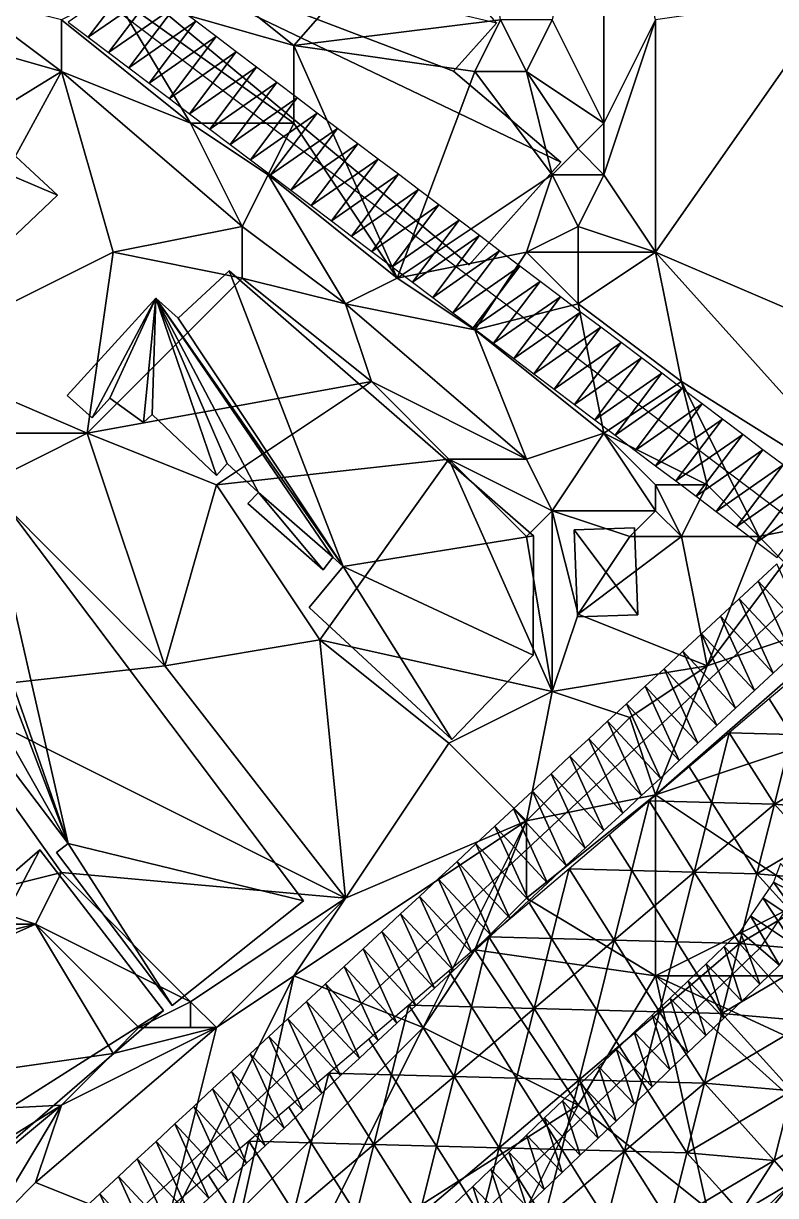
# Model space of a CAD drawing. Header units: metres. Extents: x -1103 to 901, y -902 to 905.
# Drawn here: x -690.9 to -632.7, y 111 to 201.7 of the extents above; entities that cross this region are included whole.
import ezdxf

# ---------------------------------------------------------------- set-up
doc = ezdxf.new("R2010")
doc.units = ezdxf.units.M
for name, color, linetype in [('OSM_BUILDING_FOOTPRINTS', 7, 'CONTINUOUS'), ('OSM_BUILDING_ROOFS', 1, 'CONTINUOUS'), ('OSM_BUILDING_WALLS', 8, 'CONTINUOUS'), ('OSM_PARKING', 8, 'CONTINUOUS'), ('OSM_ROAD_AXES', 2, 'CONTINUOUS'), ('OSM_ROAD_SURFACE', 9, 'CONTINUOUS'), ('OSM_TERRAIN', 3, 'CONTINUOUS')]:
    doc.layers.add(name, color=color, linetype=linetype)

msp = doc.modelspace()

# ---------------------------------------------------------------- linework, layer by layer
at = {"layer": 'OSM_BUILDING_FOOTPRINTS'}
for points in [[(-656.438, 183.033, 13.744), (-688.804, 209.895, 13.744), (-686.118, 213.091, 13.744), (-656.737, 218.555, 13.744), (-654.56, 208.248, 13.744), (-655.422, 202.995, 13.744), (-654.305, 201.745, 13.744), (-657.643, 198.029, 13.744), (-649.331, 190.963, 13.744), (-656.438, 183.033, 13.744)], [(-719.6, 185.023, 15.095), (-712.857, 198.869, 15.095), (-702.643, 201.678, 15.095), (-688.318, 188.408, 15.095), (-696.796, 180.368, 15.095), (-702.931, 186.074, 15.095), (-704.953, 182.402, 15.095), (-706.191, 182.944, 15.095), (-707.971, 179.273, 15.095), (-719.6, 185.023, 15.095)], [(-687.555, 172.903, 15.373), (-680.69, 180.456, 15.373), (-678.955, 178.897, 15.373), (-675.009, 182.558, 15.373), (-651.453, 162.066, 15.373), (-651.486, 152.831, 15.373), (-657.764, 146.295, 15.373), (-668.829, 156.503, 15.373), (-666.177, 159.677, 15.373), (-666.983, 160.395, 15.373), (-667.735, 159.433, 15.373), (-673.56, 164.565, 15.373), (-672.754, 165.405, 15.373), (-675.174, 167.661, 15.373), (-676.003, 166.732, 15.373), (-680.967, 171.454, 15.373), (-681.652, 170.824, 15.373), (-684.25, 172.704, 15.373), (-685.631, 171.178, 15.373), (-687.555, 172.903, 15.373)], [(-703.35, 159.201, 16.368), (-700.576, 161.28, 16.368), (-702.588, 163.934, 16.368), (-698.476, 166.997, 16.368), (-696.674, 164.62, 16.368), (-693.988, 166.632, 16.368), (-669.271, 133.799, 16.368), (-679.43, 125.703, 16.368), (-688.394, 137.547, 16.368), (-687.477, 138.244, 16.368), (-703.35, 159.201, 16.368)], [(-643.373, 155.95, 14.712), (-643.627, 162.685, 14.712), (-648.303, 162.508, 14.712), (-648.048, 155.773, 14.712), (-643.373, 155.95, 14.712)], [(-735.096, 124.608, 14.263), (-715.475, 104.226, 14.263), (-712.789, 106.88, 14.263), (-710.479, 105.421, 14.263), (-704.19, 110.054, 14.263), (-701.349, 106.969, 14.263), (-680.093, 125.327, 14.263), (-689.665, 137.746, 14.263), (-714.901, 115.938, 14.263), (-729.116, 131.332, 14.263), (-727.712, 132.614, 14.263), (-731.017, 136.198, 14.263), (-735.085, 132.493, 14.263), (-731.139, 128.213, 14.263), (-735.096, 124.608, 14.263)]]:
    msp.add_polyline3d(points, close=True, dxfattribs=at)
at = {"layer": 'OSM_BUILDING_ROOFS'}
for points in [[(-688.804, 209.895, 54.144), (-656.438, 183.033, 54.144), (-649.331, 190.963, 54.144)], [(-688.804, 209.895, 54.144), (-649.331, 190.963, 54.144), (-657.643, 198.029, 54.144)], [(-688.804, 209.895, 54.144), (-657.643, 198.029, 54.144), (-654.305, 201.745, 54.144)], [(-712.857, 198.869, 55.495), (-688.318, 188.408, 55.495), (-702.643, 201.678, 55.495)], [(-712.857, 198.869, 55.495), (-696.796, 180.368, 55.495), (-688.318, 188.408, 55.495)], [(-666.177, 159.677, 39.773), (-675.009, 182.558, 39.773), (-678.955, 178.897, 39.773)], [(-666.177, 159.677, 39.773), (-651.453, 162.066, 39.773), (-675.009, 182.558, 39.773)], [(-680.69, 180.456, 39.773), (-687.555, 172.903, 39.773), (-685.631, 171.178, 39.773)], [(-680.69, 180.456, 39.773), (-685.631, 171.178, 39.773), (-684.25, 172.704, 39.773)], [(-680.69, 180.456, 39.773), (-684.25, 172.704, 39.773), (-681.652, 170.824, 39.773)], [(-680.69, 180.456, 39.773), (-681.652, 170.824, 39.773), (-680.967, 171.454, 39.773)], [(-680.69, 180.456, 39.773), (-680.967, 171.454, 39.773), (-676.003, 166.732, 39.773)], [(-680.69, 180.456, 39.773), (-676.003, 166.732, 39.773), (-675.174, 167.661, 39.773)], [(-680.69, 180.456, 39.773), (-675.174, 167.661, 39.773), (-672.754, 165.405, 39.773)], [(-666.177, 159.677, 39.773), (-678.955, 178.897, 39.773), (-680.69, 180.456, 39.773)], [(-680.69, 180.456, 39.773), (-672.754, 165.405, 39.773), (-666.983, 160.395, 39.773)], [(-680.69, 180.456, 39.773), (-666.983, 160.395, 39.773), (-666.177, 159.677, 39.773)], [(-698.476, 166.997, 31.168), (-700.576, 161.28, 31.168), (-687.477, 138.244, 31.168)], [(-687.477, 138.244, 31.168), (-696.674, 164.62, 31.168), (-698.476, 166.997, 31.168)], [(-687.477, 138.244, 31.168), (-693.988, 166.632, 31.168), (-696.674, 164.62, 31.168)], [(-687.477, 138.244, 31.168), (-669.271, 133.799, 31.168), (-693.988, 166.632, 31.168)], [(-672.754, 165.405, 39.773), (-673.56, 164.565, 39.773), (-667.735, 159.433, 39.773)], [(-672.754, 165.405, 39.773), (-667.735, 159.433, 39.773), (-666.983, 160.395, 39.773)], [(-648.303, 162.508, 24.712), (-643.373, 155.95, 24.712), (-643.627, 162.685, 24.712)], [(-648.303, 162.508, 24.712), (-648.048, 155.773, 24.712), (-643.373, 155.95, 24.712)], [(-666.177, 159.677, 39.773), (-651.486, 152.831, 39.773), (-651.453, 162.066, 39.773)], [(-700.576, 161.28, 31.168), (-703.35, 159.201, 31.168), (-687.477, 138.244, 31.168)], [(-666.177, 159.677, 39.773), (-668.829, 156.503, 39.773), (-657.764, 146.295, 39.773)], [(-666.177, 159.677, 39.773), (-657.764, 146.295, 39.773), (-651.486, 152.831, 39.773)], [(-687.477, 138.244, 31.168), (-688.394, 137.547, 31.168), (-679.43, 125.703, 31.168)], [(-687.477, 138.244, 31.168), (-679.43, 125.703, 31.168), (-669.271, 133.799, 31.168)], [(-704.19, 110.054, 29.063), (-689.665, 137.746, 29.063), (-714.901, 115.938, 29.063)], [(-704.19, 110.054, 29.063), (-680.093, 125.327, 29.063), (-689.665, 137.746, 29.063)], [(-704.19, 110.054, 29.063), (-701.349, 106.969, 29.063), (-680.093, 125.327, 29.063)], [(-655.099, 48.49, 55.066), (-589.717, 111.184, 55.066), (-605.203, 113.882, 55.066)], [(-655.099, 48.49, 55.066), (-605.203, 113.882, 55.066), (-610.874, 108.375, 55.066)], [(-655.099, 48.49, 55.066), (-586.114, 106.993, 55.066), (-589.717, 111.184, 55.066)]]:
    msp.add_3dface(points, dxfattribs=at)
at = {"layer": 'OSM_BUILDING_WALLS'}
for points in [[(-688.804, 209.895, 13.744), (-656.438, 183.033, 13.744), (-656.438, 183.033, 54.144)], [(-688.804, 209.895, 13.744), (-656.438, 183.033, 54.144), (-688.804, 209.895, 54.144)], [(-688.318, 188.408, 15.095), (-702.643, 201.678, 15.095), (-702.643, 201.678, 55.495)], [(-688.318, 188.408, 15.095), (-702.643, 201.678, 55.495), (-688.318, 188.408, 55.495)], [(-657.643, 198.029, 13.744), (-654.305, 201.745, 13.744), (-654.305, 201.745, 54.144)], [(-657.643, 198.029, 13.744), (-654.305, 201.745, 54.144), (-657.643, 198.029, 54.144)], [(-649.331, 190.963, 13.744), (-657.643, 198.029, 13.744), (-657.643, 198.029, 54.144)], [(-649.331, 190.963, 13.744), (-657.643, 198.029, 54.144), (-649.331, 190.963, 54.144)], [(-656.438, 183.033, 13.744), (-649.331, 190.963, 13.744), (-649.331, 190.963, 54.144)], [(-656.438, 183.033, 13.744), (-649.331, 190.963, 54.144), (-656.438, 183.033, 54.144)], [(-696.796, 180.368, 15.095), (-688.318, 188.408, 15.095), (-688.318, 188.408, 55.495)], [(-696.796, 180.368, 15.095), (-688.318, 188.408, 55.495), (-696.796, 180.368, 55.495)], [(-675.009, 182.558, 15.373), (-678.955, 178.897, 15.373), (-678.955, 178.897, 39.773)], [(-675.009, 182.558, 15.373), (-678.955, 178.897, 39.773), (-675.009, 182.558, 39.773)], [(-651.453, 162.066, 15.373), (-675.009, 182.558, 15.373), (-675.009, 182.558, 39.773)], [(-651.453, 162.066, 15.373), (-675.009, 182.558, 39.773), (-651.453, 162.066, 39.773)], [(-680.69, 180.456, 15.373), (-687.555, 172.903, 15.373), (-687.555, 172.903, 39.773)], [(-680.69, 180.456, 15.373), (-687.555, 172.903, 39.773), (-680.69, 180.456, 39.773)], [(-678.955, 178.897, 15.373), (-680.69, 180.456, 15.373), (-680.69, 180.456, 39.773)], [(-678.955, 178.897, 15.373), (-680.69, 180.456, 39.773), (-678.955, 178.897, 39.773)], [(-687.555, 172.903, 15.373), (-685.631, 171.178, 15.373), (-685.631, 171.178, 39.773)], [(-687.555, 172.903, 15.373), (-685.631, 171.178, 39.773), (-687.555, 172.903, 39.773)], [(-685.631, 171.178, 15.373), (-684.25, 172.704, 15.373), (-684.25, 172.704, 39.773)], [(-685.631, 171.178, 15.373), (-684.25, 172.704, 39.773), (-685.631, 171.178, 39.773)], [(-684.25, 172.704, 15.373), (-681.652, 170.824, 15.373), (-681.652, 170.824, 39.773)], [(-684.25, 172.704, 15.373), (-681.652, 170.824, 39.773), (-684.25, 172.704, 39.773)], [(-681.652, 170.824, 15.373), (-680.967, 171.454, 15.373), (-680.967, 171.454, 39.773)], [(-681.652, 170.824, 15.373), (-680.967, 171.454, 39.773), (-681.652, 170.824, 39.773)], [(-680.967, 171.454, 15.373), (-676.003, 166.732, 15.373), (-676.003, 166.732, 39.773)], [(-680.967, 171.454, 15.373), (-676.003, 166.732, 39.773), (-680.967, 171.454, 39.773)], [(-676.003, 166.732, 15.373), (-675.174, 167.661, 15.373), (-675.174, 167.661, 39.773)], [(-676.003, 166.732, 15.373), (-675.174, 167.661, 39.773), (-676.003, 166.732, 39.773)], [(-675.174, 167.661, 15.373), (-672.754, 165.405, 15.373), (-672.754, 165.405, 39.773)], [(-675.174, 167.661, 15.373), (-672.754, 165.405, 39.773), (-675.174, 167.661, 39.773)], [(-669.271, 133.799, 16.368), (-693.988, 166.632, 16.368), (-693.988, 166.632, 31.168)], [(-669.271, 133.799, 16.368), (-693.988, 166.632, 31.168), (-669.271, 133.799, 31.168)], [(-672.754, 165.405, 15.373), (-673.56, 164.565, 15.373), (-673.56, 164.565, 39.773)], [(-672.754, 165.405, 15.373), (-673.56, 164.565, 39.773), (-672.754, 165.405, 39.773)], [(-673.56, 164.565, 15.373), (-667.735, 159.433, 15.373), (-667.735, 159.433, 39.773)], [(-673.56, 164.565, 15.373), (-667.735, 159.433, 39.773), (-673.56, 164.565, 39.773)], [(-643.627, 162.685, 14.712), (-648.303, 162.508, 14.712), (-648.303, 162.508, 24.712)], [(-643.627, 162.685, 14.712), (-648.303, 162.508, 24.712), (-643.627, 162.685, 24.712)], [(-648.303, 162.508, 14.712), (-648.048, 155.773, 14.712), (-648.048, 155.773, 24.712)], [(-648.303, 162.508, 14.712), (-648.048, 155.773, 24.712), (-648.303, 162.508, 24.712)], [(-643.373, 155.95, 14.712), (-643.627, 162.685, 14.712), (-643.627, 162.685, 24.712)], [(-643.373, 155.95, 14.712), (-643.627, 162.685, 24.712), (-643.373, 155.95, 24.712)], [(-651.486, 152.831, 15.373), (-651.453, 162.066, 15.373), (-651.453, 162.066, 39.773)], [(-651.486, 152.831, 15.373), (-651.453, 162.066, 39.773), (-651.486, 152.831, 39.773)], [(-666.177, 159.677, 15.373), (-668.829, 156.503, 15.373), (-668.829, 156.503, 39.773)], [(-666.177, 159.677, 15.373), (-668.829, 156.503, 39.773), (-666.177, 159.677, 39.773)], [(-667.735, 159.433, 15.373), (-666.983, 160.395, 15.373), (-666.983, 160.395, 39.773)], [(-667.735, 159.433, 15.373), (-666.983, 160.395, 39.773), (-667.735, 159.433, 39.773)], [(-666.983, 160.395, 15.373), (-666.177, 159.677, 15.373), (-666.177, 159.677, 39.773)], [(-666.983, 160.395, 15.373), (-666.177, 159.677, 39.773), (-666.983, 160.395, 39.773)], [(-703.35, 159.201, 16.368), (-687.477, 138.244, 16.368), (-687.477, 138.244, 31.168)], [(-703.35, 159.201, 16.368), (-687.477, 138.244, 31.168), (-703.35, 159.201, 31.168)], [(-668.829, 156.503, 15.373), (-657.764, 146.295, 15.373), (-657.764, 146.295, 39.773)], [(-668.829, 156.503, 15.373), (-657.764, 146.295, 39.773), (-668.829, 156.503, 39.773)], [(-648.048, 155.773, 14.712), (-643.373, 155.95, 14.712), (-643.373, 155.95, 24.712)], [(-648.048, 155.773, 14.712), (-643.373, 155.95, 24.712), (-648.048, 155.773, 24.712)], [(-657.764, 146.295, 15.373), (-651.486, 152.831, 15.373), (-651.486, 152.831, 39.773)], [(-657.764, 146.295, 15.373), (-651.486, 152.831, 39.773), (-657.764, 146.295, 39.773)], [(-687.477, 138.244, 16.368), (-688.394, 137.547, 16.368), (-688.394, 137.547, 31.168)], [(-687.477, 138.244, 16.368), (-688.394, 137.547, 31.168), (-687.477, 138.244, 31.168)], [(-689.665, 137.746, 14.263), (-714.901, 115.938, 14.263), (-714.901, 115.938, 29.063)], [(-689.665, 137.746, 14.263), (-714.901, 115.938, 29.063), (-689.665, 137.746, 29.063)], [(-680.093, 125.327, 14.263), (-689.665, 137.746, 14.263), (-689.665, 137.746, 29.063)], [(-680.093, 125.327, 14.263), (-689.665, 137.746, 29.063), (-680.093, 125.327, 29.063)], [(-688.394, 137.547, 16.368), (-679.43, 125.703, 16.368), (-679.43, 125.703, 31.168)], [(-688.394, 137.547, 16.368), (-679.43, 125.703, 31.168), (-688.394, 137.547, 31.168)], [(-679.43, 125.703, 16.368), (-669.271, 133.799, 16.368), (-669.271, 133.799, 31.168)], [(-679.43, 125.703, 16.368), (-669.271, 133.799, 31.168), (-679.43, 125.703, 31.168)], [(-701.349, 106.969, 14.263), (-680.093, 125.327, 14.263), (-680.093, 125.327, 29.063)], [(-701.349, 106.969, 14.263), (-680.093, 125.327, 29.063), (-701.349, 106.969, 29.063)]]:
    msp.add_3dface(points, dxfattribs=at)
at = {"layer": 'OSM_PARKING'}
for points in [[(-631.44, 146.683, 17.518), (-630.086, 152.08, 16.934), (-633.187, 149.446, 17.278)], [(-631.44, 146.683, 17.518), (-633.187, 149.446, 17.278), (-636.288, 146.812, 17.623)], [(-637.642, 141.415, 18.195), (-636.288, 146.812, 17.623), (-639.39, 144.177, 17.967)], [(-632.794, 141.286, 18.08), (-636.288, 146.812, 17.623), (-637.642, 141.415, 18.195)], [(-632.794, 141.286, 18.08), (-631.44, 146.683, 17.518), (-636.288, 146.812, 17.623)], [(-632.794, 141.286, 18.08), (-628.737, 143.688, 17.767), (-631.44, 146.683, 17.518)], [(-637.642, 141.415, 18.195), (-639.39, 144.177, 17.967), (-642.491, 141.543, 18.288)], [(-632.794, 141.286, 18.08), (-626.035, 140.692, 17.854), (-628.737, 143.688, 17.767)], [(-643.845, 136.146, 18.873), (-642.491, 141.543, 18.288), (-645.592, 138.909, 18.487)], [(-638.996, 136.018, 18.834), (-642.491, 141.543, 18.288), (-643.845, 136.146, 18.873)], [(-638.996, 136.018, 18.834), (-637.642, 141.415, 18.195), (-642.491, 141.543, 18.288)], [(-638.996, 136.018, 18.834), (-635.895, 138.652, 18.415), (-637.642, 141.415, 18.195)], [(-635.895, 138.652, 18.415), (-632.794, 141.286, 18.08), (-637.642, 141.415, 18.195)], [(-634.148, 135.889, 18.654), (-632.794, 141.286, 18.08), (-635.895, 138.652, 18.415)], [(-634.148, 135.889, 18.654), (-630.091, 138.291, 18.298), (-632.794, 141.286, 18.08)], [(-630.091, 138.291, 18.298), (-626.035, 140.692, 17.854), (-632.794, 141.286, 18.08)], [(-643.845, 136.146, 18.873), (-645.592, 138.909, 18.487), (-648.693, 136.275, 18.685)], [(-634.148, 135.889, 18.654), (-635.895, 138.652, 18.415), (-638.996, 136.018, 18.834)], [(-634.148, 135.889, 18.654), (-627.389, 135.295, 18.432), (-630.091, 138.291, 18.298)], [(-650.047, 130.878, 19.218), (-648.693, 136.275, 18.685), (-651.795, 133.641, 18.877)], [(-645.199, 130.75, 19.458), (-648.693, 136.275, 18.685), (-650.047, 130.878, 19.218)], [(-645.199, 130.75, 19.458), (-643.845, 136.146, 18.873), (-648.693, 136.275, 18.685)], [(-642.098, 133.384, 19.26), (-643.845, 136.146, 18.873), (-645.199, 130.75, 19.458)], [(-638.996, 136.018, 18.834), (-643.845, 136.146, 18.873), (-642.098, 133.384, 19.26)], [(-640.351, 130.621, 19.521), (-638.996, 136.018, 18.834), (-642.098, 133.384, 19.26)], [(-635.502, 130.493, 19.326), (-638.996, 136.018, 18.834), (-640.351, 130.621, 19.521)], [(-635.502, 130.493, 19.326), (-634.148, 135.889, 18.654), (-638.996, 136.018, 18.834)], [(-635.502, 130.493, 19.326), (-631.445, 132.894, 18.889), (-634.148, 135.889, 18.654)], [(-631.445, 132.894, 18.889), (-627.389, 135.295, 18.432), (-634.148, 135.889, 18.654)], [(-650.047, 130.878, 19.218), (-651.795, 133.641, 18.877), (-654.896, 131.007, 18.956)], [(-640.351, 130.621, 19.521), (-642.098, 133.384, 19.26), (-645.199, 130.75, 19.458)], [(-635.502, 130.493, 19.326), (-628.743, 129.898, 19.043), (-631.445, 132.894, 18.889)], [(-656.25, 125.61, 19.211), (-654.896, 131.007, 18.956), (-657.997, 128.372, 19.066)], [(-651.401, 125.481, 19.419), (-654.896, 131.007, 18.956), (-656.25, 125.61, 19.211)], [(-651.401, 125.481, 19.419), (-650.047, 130.878, 19.218), (-654.896, 131.007, 18.956)], [(-651.401, 125.481, 19.419), (-648.3, 128.115, 19.515), (-650.047, 130.878, 19.218)], [(-648.3, 128.115, 19.515), (-645.199, 130.75, 19.458), (-650.047, 130.878, 19.218)], [(-646.553, 125.353, 19.713), (-645.199, 130.75, 19.458), (-648.3, 128.115, 19.515)], [(-646.553, 125.353, 19.713), (-641.704, 125.224, 19.917), (-645.199, 130.75, 19.458)], [(-641.704, 125.224, 19.917), (-640.351, 130.621, 19.521), (-645.199, 130.75, 19.458)], [(-641.704, 125.224, 19.917), (-638.603, 127.858, 19.731), (-640.351, 130.621, 19.521)], [(-638.603, 127.858, 19.731), (-635.502, 130.493, 19.326), (-640.351, 130.621, 19.521)], [(-636.856, 125.096, 19.792), (-635.502, 130.493, 19.326), (-638.603, 127.858, 19.731)], [(-636.856, 125.096, 19.792), (-632.799, 127.497, 19.458), (-635.502, 130.493, 19.326)], [(-632.799, 127.497, 19.458), (-628.743, 129.898, 19.043), (-635.502, 130.493, 19.326)], [(-630.097, 124.501, 19.477), (-628.743, 129.898, 19.043), (-632.799, 127.497, 19.458)], [(-656.25, 125.61, 19.211), (-657.997, 128.372, 19.066), (-661.098, 125.738, 19.181)], [(-646.553, 125.353, 19.713), (-648.3, 128.115, 19.515), (-651.401, 125.481, 19.419)], [(-636.856, 125.096, 19.792), (-638.603, 127.858, 19.731), (-641.704, 125.224, 19.917)], [(-636.856, 125.096, 19.792), (-630.097, 124.501, 19.477), (-632.799, 127.497, 19.458)], [(-662.452, 120.341, 19.133), (-661.098, 125.738, 19.181), (-664.2, 123.104, 19.226)], [(-657.604, 120.213, 19.34), (-661.098, 125.738, 19.181), (-662.452, 120.341, 19.133)], [(-657.604, 120.213, 19.34), (-656.25, 125.61, 19.211), (-661.098, 125.738, 19.181)], [(-654.503, 122.847, 19.412), (-656.25, 125.61, 19.211), (-657.604, 120.213, 19.34)], [(-651.401, 125.481, 19.419), (-656.25, 125.61, 19.211), (-654.503, 122.847, 19.412)], [(-652.755, 120.084, 19.601), (-651.401, 125.481, 19.419), (-654.503, 122.847, 19.412)], [(-647.907, 119.956, 19.817), (-651.401, 125.481, 19.419), (-652.755, 120.084, 19.601)], [(-647.907, 119.956, 19.817), (-646.553, 125.353, 19.713), (-651.401, 125.481, 19.419)], [(-647.907, 119.956, 19.817), (-644.806, 122.59, 19.892), (-646.553, 125.353, 19.713)], [(-644.806, 122.59, 19.892), (-641.704, 125.224, 19.917), (-646.553, 125.353, 19.713)], [(-643.058, 119.827, 19.934), (-641.704, 125.224, 19.917), (-644.806, 122.59, 19.892)], [(-638.21, 119.699, 19.955), (-641.704, 125.224, 19.917), (-643.058, 119.827, 19.934)], [(-638.21, 119.699, 19.955), (-636.856, 125.096, 19.792), (-641.704, 125.224, 19.917)], [(-638.21, 119.699, 19.955), (-634.153, 122.1, 19.829), (-636.856, 125.096, 19.792)], [(-634.153, 122.1, 19.829), (-630.097, 124.501, 19.477), (-636.856, 125.096, 19.792)], [(-634.153, 122.1, 19.829), (-631.451, 119.104, 19.865), (-630.097, 124.501, 19.477)], [(-662.452, 120.341, 19.133), (-664.2, 123.104, 19.226), (-667.301, 120.47, 19.235)], [(-652.755, 120.084, 19.601), (-654.503, 122.847, 19.412), (-657.604, 120.213, 19.34)], [(-643.058, 119.827, 19.934), (-644.806, 122.59, 19.892), (-647.907, 119.956, 19.817)], [(-638.21, 119.699, 19.955), (-631.451, 119.104, 19.865), (-634.153, 122.1, 19.829)], [(-668.655, 115.073, 19.167), (-667.301, 120.47, 19.235), (-670.402, 117.836, 19.244)], [(-663.806, 114.944, 19.064), (-667.301, 120.47, 19.235), (-668.655, 115.073, 19.167)], [(-663.806, 114.944, 19.064), (-662.452, 120.341, 19.133), (-667.301, 120.47, 19.235)], [(-663.806, 114.944, 19.064), (-660.705, 117.579, 19.202), (-662.452, 120.341, 19.133)], [(-660.705, 117.579, 19.202), (-657.604, 120.213, 19.34), (-662.452, 120.341, 19.133)], [(-658.958, 114.816, 19.325), (-657.604, 120.213, 19.34), (-660.705, 117.579, 19.202)], [(-654.11, 114.687, 19.586), (-657.604, 120.213, 19.34), (-658.958, 114.816, 19.325)], [(-652.755, 120.084, 19.601), (-657.604, 120.213, 19.34), (-654.11, 114.687, 19.586)], [(-651.008, 117.322, 19.724), (-652.755, 120.084, 19.601), (-654.11, 114.687, 19.586)], [(-647.907, 119.956, 19.817), (-652.755, 120.084, 19.601), (-651.008, 117.322, 19.724)], [(-649.261, 114.559, 19.742), (-647.907, 119.956, 19.817), (-651.008, 117.322, 19.724)], [(-644.412, 114.43, 19.928), (-647.907, 119.956, 19.817), (-649.261, 114.559, 19.742)], [(-644.412, 114.43, 19.928), (-643.058, 119.827, 19.934), (-647.907, 119.956, 19.817)], [(-644.412, 114.43, 19.928), (-641.311, 117.065, 19.976), (-643.058, 119.827, 19.934)], [(-641.311, 117.065, 19.976), (-638.21, 119.699, 19.955), (-643.058, 119.827, 19.934)], [(-639.564, 114.302, 20.018), (-638.21, 119.699, 19.955), (-641.311, 117.065, 19.976)], [(-639.564, 114.302, 20.018), (-635.507, 116.703, 19.964), (-638.21, 119.699, 19.955)], [(-635.507, 116.703, 19.964), (-631.451, 119.104, 19.865), (-638.21, 119.699, 19.955)], [(-632.805, 113.708, 19.973), (-631.451, 119.104, 19.865), (-635.507, 116.703, 19.964)], [(-632.805, 113.708, 19.973), (-628.748, 116.109, 19.902), (-631.451, 119.104, 19.865)], [(-668.655, 115.073, 19.167), (-670.402, 117.836, 19.244), (-673.504, 115.201, 19.242)], [(-658.958, 114.816, 19.325), (-660.705, 117.579, 19.202), (-663.806, 114.944, 19.064)], [(-649.261, 114.559, 19.742), (-651.008, 117.322, 19.724), (-654.11, 114.687, 19.586)], [(-639.564, 114.302, 20.018), (-641.311, 117.065, 19.976), (-644.412, 114.43, 19.928)], [(-639.564, 114.302, 20.018), (-632.805, 113.708, 19.973), (-635.507, 116.703, 19.964)], [(-632.805, 113.708, 19.973), (-631.373, 112.06, 19.978), (-628.748, 116.109, 19.902)], [(-674.858, 109.805, 19.175), (-673.504, 115.201, 19.242), (-676.605, 112.567, 19.208)], [(-670.009, 109.676, 19.035), (-673.504, 115.201, 19.242), (-674.858, 109.805, 19.175)], [(-670.009, 109.676, 19.035), (-668.655, 115.073, 19.167), (-673.504, 115.201, 19.242)], [(-666.908, 112.31, 19.018), (-668.655, 115.073, 19.167), (-670.009, 109.676, 19.035)], [(-663.806, 114.944, 19.064), (-668.655, 115.073, 19.167), (-666.908, 112.31, 19.018)], [(-665.16, 109.548, 19.049), (-663.806, 114.944, 19.064), (-666.908, 112.31, 19.018)], [(-660.312, 109.419, 19.279), (-663.806, 114.944, 19.064), (-665.16, 109.548, 19.049)], [(-660.312, 109.419, 19.279), (-658.958, 114.816, 19.325), (-663.806, 114.944, 19.064)], [(-657.211, 112.053, 19.445), (-658.958, 114.816, 19.325), (-660.312, 109.419, 19.279)], [(-654.11, 114.687, 19.586), (-658.958, 114.816, 19.325), (-657.211, 112.053, 19.445)], [(-655.464, 109.291, 19.405), (-654.11, 114.687, 19.586), (-657.211, 112.053, 19.445)], [(-650.615, 109.162, 19.581), (-654.11, 114.687, 19.586), (-655.464, 109.291, 19.405)], [(-650.615, 109.162, 19.581), (-649.261, 114.559, 19.742), (-654.11, 114.687, 19.586)], [(-647.514, 111.796, 19.741), (-649.261, 114.559, 19.742), (-650.615, 109.162, 19.581)], [(-644.412, 114.43, 19.928), (-649.261, 114.559, 19.742), (-647.514, 111.796, 19.741)], [(-645.766, 109.034, 19.813), (-644.412, 114.43, 19.928), (-647.514, 111.796, 19.741)], [(-640.918, 108.905, 19.98), (-644.412, 114.43, 19.928), (-645.766, 109.034, 19.813)], [(-640.918, 108.905, 19.98), (-639.564, 114.302, 20.018), (-644.412, 114.43, 19.928)], [(-640.918, 108.905, 19.98), (-636.861, 111.306, 20.041), (-639.564, 114.302, 20.018)], [(-636.861, 111.306, 20.041), (-632.805, 113.708, 19.973), (-639.564, 114.302, 20.018)], [(-636.861, 111.306, 20.041), (-635.43, 109.659, 20.026), (-632.805, 113.708, 19.973)], [(-632.805, 113.708, 19.973), (-635.43, 109.659, 20.026), (-631.373, 112.06, 19.978)], [(-674.858, 109.805, 19.175), (-676.605, 112.567, 19.208), (-679.706, 109.933, 19.196)], [(-665.16, 109.548, 19.049), (-666.908, 112.31, 19.018), (-670.009, 109.676, 19.035)], [(-655.464, 109.291, 19.405), (-657.211, 112.053, 19.445), (-660.312, 109.419, 19.279)], [(-645.766, 109.034, 19.813), (-647.514, 111.796, 19.741), (-650.615, 109.162, 19.581)], [(-635.43, 109.659, 20.026), (-634.714, 108.835, 19.979), (-631.373, 112.06, 19.978)], [(-631.373, 112.06, 19.978), (-634.714, 108.835, 19.979), (-634.356, 108.423, 19.955)], [(-631.373, 112.06, 19.978), (-634.356, 108.423, 19.955), (-630.658, 111.236, 19.98)], [(-640.918, 108.905, 19.98), (-635.43, 109.659, 20.026), (-636.861, 111.306, 20.041)]]:
    msp.add_3dface(points, dxfattribs=at)
at = {"layer": 'OSM_ROAD_AXES'}
for points in [[(-695.094, 211.322, 18.478), (-627.643, 160.407, 16.433)], [(-793.16, 9.781, 16.642), (-790.186, 11.396, 16.733), (-762.851, 35.981, 17.581), (-733.68, 60.189, 17.753), (-710.678, 83.181, 17.71), (-627.643, 160.407, 16.433)], [(-626.217, 144.935, 17.464), (-628.516, 140.81, 17.944), (-631.103, 134.33, 18.625), (-633.921, 130.138, 19.191), (-661.721, 103.63, 18.84)]]:
    msp.add_polyline3d(points, dxfattribs=at)
at = {"layer": 'OSM_ROAD_SURFACE'}
for points in [[(-687.489, 201.823, 17.287), (-685.921, 200.639, 17.202), (-682.306, 205.428, 16.775)], [(-685.921, 200.639, 17.202), (-680.737, 204.244, 16.763), (-682.306, 205.428, 16.775)], [(-685.921, 200.639, 17.202), (-684.352, 199.455, 17.118), (-680.737, 204.244, 16.763)], [(-684.352, 199.455, 17.118), (-679.169, 203.06, 16.751), (-680.737, 204.244, 16.763)], [(-684.352, 199.455, 17.118), (-682.784, 198.271, 17.033), (-679.169, 203.06, 16.751)], [(-682.784, 198.271, 17.033), (-677.6, 201.876, 16.707), (-679.169, 203.06, 16.751)], [(-682.784, 198.271, 17.033), (-681.215, 197.087, 16.949), (-677.6, 201.876, 16.707)], [(-681.215, 197.087, 16.949), (-676.032, 200.691, 16.615), (-677.6, 201.876, 16.707)], [(-681.215, 197.087, 16.949), (-679.646, 195.903, 16.864), (-676.032, 200.691, 16.615)], [(-679.646, 195.903, 16.864), (-674.463, 199.507, 16.522), (-676.032, 200.691, 16.615)], [(-679.646, 195.903, 16.864), (-678.078, 194.719, 16.775), (-674.463, 199.507, 16.522)], [(-678.078, 194.719, 16.775), (-672.894, 198.323, 16.43), (-674.463, 199.507, 16.522)], [(-678.078, 194.719, 16.775), (-676.509, 193.535, 16.669), (-672.894, 198.323, 16.43)], [(-676.509, 193.535, 16.669), (-671.326, 197.139, 16.337), (-672.894, 198.323, 16.43)], [(-676.509, 193.535, 16.669), (-674.941, 192.35, 16.551), (-671.326, 197.139, 16.337)], [(-674.941, 192.35, 16.551), (-669.757, 195.955, 16.238), (-671.326, 197.139, 16.337)], [(-674.941, 192.35, 16.551), (-673.372, 191.166, 16.433), (-669.757, 195.955, 16.238)], [(-673.372, 191.166, 16.433), (-668.188, 194.771, 16.104), (-669.757, 195.955, 16.238)], [(-673.372, 191.166, 16.433), (-671.803, 189.982, 16.321), (-668.188, 194.771, 16.104)], [(-671.803, 189.982, 16.321), (-666.62, 193.587, 16.03), (-668.188, 194.771, 16.104)], [(-671.803, 189.982, 16.321), (-670.235, 188.798, 16.274), (-666.62, 193.587, 16.03)], [(-670.235, 188.798, 16.274), (-665.051, 192.403, 16.016), (-666.62, 193.587, 16.03)], [(-670.235, 188.798, 16.274), (-668.666, 187.614, 16.227), (-665.051, 192.403, 16.016)], [(-668.666, 187.614, 16.227), (-663.483, 191.219, 16.001), (-665.051, 192.403, 16.016)], [(-668.666, 187.614, 16.227), (-667.097, 186.43, 16.18), (-663.483, 191.219, 16.001)], [(-667.097, 186.43, 16.18), (-661.914, 190.035, 15.986), (-663.483, 191.219, 16.001)], [(-667.097, 186.43, 16.18), (-665.529, 185.246, 16.133), (-661.914, 190.035, 15.986)], [(-665.529, 185.246, 16.133), (-660.345, 188.851, 15.972), (-661.914, 190.035, 15.986)], [(-665.529, 185.246, 16.133), (-663.96, 184.062, 16.086), (-660.345, 188.851, 15.972)], [(-663.96, 184.062, 16.086), (-658.777, 187.667, 15.976), (-660.345, 188.851, 15.972)], [(-663.96, 184.062, 16.086), (-662.392, 182.878, 16.017), (-658.777, 187.667, 15.976)], [(-662.392, 182.878, 16.017), (-657.208, 186.483, 15.997), (-658.777, 187.667, 15.976)], [(-662.392, 182.878, 16.017), (-660.823, 181.694, 15.954), (-657.208, 186.483, 15.997)], [(-660.823, 181.694, 15.954), (-655.639, 185.299, 15.922), (-657.208, 186.483, 15.997)], [(-660.823, 181.694, 15.954), (-659.254, 180.51, 15.861), (-655.639, 185.299, 15.922)], [(-659.254, 180.51, 15.861), (-654.071, 184.115, 15.714), (-655.639, 185.299, 15.922)], [(-659.254, 180.51, 15.861), (-657.686, 179.326, 15.767), (-654.071, 184.115, 15.714)], [(-657.686, 179.326, 15.767), (-652.502, 182.931, 15.582), (-654.071, 184.115, 15.714)], [(-657.686, 179.326, 15.767), (-656.117, 178.142, 15.674), (-652.502, 182.931, 15.582)], [(-656.117, 178.142, 15.674), (-650.934, 181.746, 15.506), (-652.502, 182.931, 15.582)], [(-656.117, 178.142, 15.674), (-654.548, 176.958, 15.634), (-650.934, 181.746, 15.506)], [(-654.548, 176.958, 15.634), (-649.365, 180.562, 15.43), (-650.934, 181.746, 15.506)], [(-654.548, 176.958, 15.634), (-652.98, 175.774, 15.601), (-649.365, 180.562, 15.43)], [(-652.98, 175.774, 15.601), (-647.796, 179.378, 15.376), (-649.365, 180.562, 15.43)], [(-652.98, 175.774, 15.601), (-651.411, 174.589, 15.568), (-647.796, 179.378, 15.376)], [(-651.411, 174.589, 15.568), (-646.228, 178.194, 15.389), (-647.796, 179.378, 15.376)], [(-651.411, 174.589, 15.568), (-649.843, 173.405, 15.535), (-646.228, 178.194, 15.389)], [(-649.843, 173.405, 15.535), (-644.659, 177.01, 15.402), (-646.228, 178.194, 15.389)], [(-649.843, 173.405, 15.535), (-648.274, 172.221, 15.502), (-644.659, 177.01, 15.402)], [(-648.274, 172.221, 15.502), (-643.091, 175.826, 15.415), (-644.659, 177.01, 15.402)], [(-648.274, 172.221, 15.502), (-646.705, 171.037, 15.468), (-643.091, 175.826, 15.415)], [(-646.705, 171.037, 15.468), (-641.522, 174.642, 15.428), (-643.091, 175.826, 15.415)], [(-646.705, 171.037, 15.468), (-645.137, 169.853, 15.477), (-641.522, 174.642, 15.428)], [(-645.137, 169.853, 15.477), (-639.953, 173.458, 15.451), (-641.522, 174.642, 15.428)], [(-645.137, 169.853, 15.477), (-643.568, 168.669, 15.54), (-639.953, 173.458, 15.451)], [(-643.568, 168.669, 15.54), (-638.385, 172.274, 15.535), (-639.953, 173.458, 15.451)], [(-643.568, 168.669, 15.54), (-642, 167.485, 15.626), (-638.385, 172.274, 15.535)], [(-642, 167.485, 15.626), (-636.816, 171.09, 15.605), (-638.385, 172.274, 15.535)], [(-642, 167.485, 15.626), (-640.431, 166.301, 15.712), (-636.816, 171.09, 15.605)], [(-640.431, 166.301, 15.712), (-635.247, 169.906, 15.676), (-636.816, 171.09, 15.605)], [(-640.431, 166.301, 15.712), (-638.862, 165.117, 15.851), (-635.247, 169.906, 15.676)], [(-638.862, 165.117, 15.851), (-633.679, 168.722, 15.747), (-635.247, 169.906, 15.676)], [(-638.862, 165.117, 15.851), (-637.294, 163.933, 15.964), (-633.679, 168.722, 15.747)], [(-637.294, 163.933, 15.964), (-632.11, 167.538, 15.817), (-633.679, 168.722, 15.747)], [(-637.294, 163.933, 15.964), (-635.725, 162.749, 16.066), (-632.11, 167.538, 15.817)], [(-635.725, 162.749, 16.066), (-630.542, 166.354, 15.888), (-632.11, 167.538, 15.817)], [(-635.725, 162.749, 16.066), (-634.156, 161.565, 16.158), (-630.542, 166.354, 15.888)], [(-634.156, 161.565, 16.158), (-628.973, 165.17, 15.959), (-630.542, 166.354, 15.888)], [(-634.156, 161.565, 16.158), (-632.588, 160.381, 16.531), (-628.973, 165.17, 15.959)], [(-629.97, 154.146, 16.794), (-632.6, 159.894, 16.62), (-634.056, 158.539, 16.727)], [(-631.427, 152.791, 16.962), (-634.056, 158.539, 16.727), (-635.513, 157.184, 16.834)], [(-631.427, 152.791, 16.962), (-629.97, 154.146, 16.794), (-634.056, 158.539, 16.727)], [(-632.884, 151.436, 17.13), (-635.513, 157.184, 16.834), (-636.97, 155.83, 17.017)], [(-632.884, 151.436, 17.13), (-631.427, 152.791, 16.962), (-635.513, 157.184, 16.834)], [(-634.341, 150.081, 17.298), (-636.97, 155.83, 17.017), (-638.427, 154.475, 17.262)], [(-634.341, 150.081, 17.298), (-632.884, 151.436, 17.13), (-636.97, 155.83, 17.017)], [(-635.797, 148.726, 17.466), (-638.427, 154.475, 17.262), (-639.883, 153.12, 17.381)], [(-635.797, 148.726, 17.466), (-634.341, 150.081, 17.298), (-638.427, 154.475, 17.262)], [(-637.254, 147.371, 17.634), (-639.883, 153.12, 17.381), (-641.34, 151.765, 17.545)], [(-637.254, 147.371, 17.634), (-635.797, 148.726, 17.466), (-639.883, 153.12, 17.381)], [(-638.711, 146.017, 17.802), (-641.34, 151.765, 17.545), (-642.797, 150.41, 17.723)], [(-638.711, 146.017, 17.802), (-637.254, 147.371, 17.634), (-641.34, 151.765, 17.545)], [(-640.168, 144.662, 17.97), (-642.797, 150.41, 17.723), (-644.254, 149.055, 17.901)], [(-640.168, 144.662, 17.97), (-638.711, 146.017, 17.802), (-642.797, 150.41, 17.723)], [(-641.624, 143.307, 18.134), (-644.254, 149.055, 17.901), (-645.71, 147.701, 18.048)], [(-641.624, 143.307, 18.134), (-640.168, 144.662, 17.97), (-644.254, 149.055, 17.901)], [(-643.081, 141.952, 18.261), (-645.71, 147.701, 18.048), (-647.167, 146.346, 18.159)], [(-643.081, 141.952, 18.261), (-641.624, 143.307, 18.134), (-645.71, 147.701, 18.048)], [(-644.538, 140.597, 18.353), (-647.167, 146.346, 18.159), (-648.624, 144.991, 18.27)], [(-644.538, 140.597, 18.353), (-643.081, 141.952, 18.261), (-647.167, 146.346, 18.159)], [(-645.995, 139.242, 18.44), (-648.624, 144.991, 18.27), (-650.081, 143.636, 18.382)], [(-645.995, 139.242, 18.44), (-644.538, 140.597, 18.353), (-648.624, 144.991, 18.27)], [(-647.451, 137.888, 18.527), (-650.081, 143.636, 18.382), (-651.537, 142.281, 18.493)], [(-647.451, 137.888, 18.527), (-645.995, 139.242, 18.44), (-650.081, 143.636, 18.382)], [(-648.908, 136.533, 18.614), (-651.537, 142.281, 18.493), (-652.994, 140.926, 18.561)], [(-648.908, 136.533, 18.614), (-647.451, 137.888, 18.527), (-651.537, 142.281, 18.493)], [(-650.365, 135.178, 18.714), (-652.994, 140.926, 18.561), (-654.451, 139.571, 18.669)], [(-650.365, 135.178, 18.714), (-648.908, 136.533, 18.614), (-652.994, 140.926, 18.561)], [(-651.822, 133.823, 18.819), (-654.451, 139.571, 18.669), (-655.908, 138.217, 18.775)], [(-651.822, 133.823, 18.819), (-650.365, 135.178, 18.714), (-654.451, 139.571, 18.669)], [(-653.278, 132.468, 18.867), (-655.908, 138.217, 18.775), (-657.364, 136.862, 18.868)], [(-653.278, 132.468, 18.867), (-651.822, 133.823, 18.819), (-655.908, 138.217, 18.775)], [(-654.735, 131.113, 18.915), (-657.364, 136.862, 18.868), (-658.821, 135.507, 18.961)], [(-654.735, 131.113, 18.915), (-653.278, 132.468, 18.867), (-657.364, 136.862, 18.868)], [(-632.314, 136.691, 18.47), (-632.873, 135.26, 18.636), (-629.332, 133.399, 18.694)], [(-656.192, 129.759, 18.959), (-658.821, 135.507, 18.961), (-660.278, 134.152, 19.022)], [(-656.192, 129.759, 18.959), (-654.735, 131.113, 18.915), (-658.821, 135.507, 18.961)], [(-632.873, 135.26, 18.636), (-633.702, 134.049, 18.812), (-630.383, 131.817, 18.9)], [(-632.873, 135.26, 18.636), (-630.383, 131.817, 18.9), (-629.332, 133.399, 18.694)], [(-657.649, 128.404, 19.015), (-660.278, 134.152, 19.022), (-661.735, 132.797, 19.078)], [(-657.649, 128.404, 19.015), (-656.192, 129.759, 18.959), (-660.278, 134.152, 19.022)], [(-633.702, 134.049, 18.812), (-634.641, 132.652, 19.014), (-631.322, 130.42, 19.083)], [(-633.702, 134.049, 18.812), (-631.322, 130.42, 19.083), (-630.383, 131.817, 18.9)], [(-659.105, 127.049, 19.071), (-661.735, 132.797, 19.078), (-663.191, 131.442, 19.133)], [(-659.105, 127.049, 19.071), (-657.649, 128.404, 19.015), (-661.735, 132.797, 19.078)], [(-634.641, 132.652, 19.014), (-635.441, 131.439, 19.188), (-632.402, 128.838, 19.29)], [(-634.641, 132.652, 19.014), (-632.402, 128.838, 19.29), (-631.322, 130.42, 19.083)], [(-660.562, 125.694, 19.127), (-663.191, 131.442, 19.133), (-664.648, 130.088, 19.189)], [(-660.562, 125.694, 19.127), (-659.105, 127.049, 19.071), (-663.191, 131.442, 19.133)], [(-635.441, 131.439, 19.188), (-636.691, 130.26, 19.368), (-633.931, 127.366, 19.481)], [(-635.441, 131.439, 19.188), (-633.931, 127.366, 19.481), (-632.402, 128.838, 19.29)], [(-662.019, 124.339, 19.17), (-664.648, 130.088, 19.189), (-666.105, 128.733, 19.244)], [(-662.019, 124.339, 19.17), (-660.562, 125.694, 19.127), (-664.648, 130.088, 19.189)], [(-636.691, 130.26, 19.368), (-638.081, 128.935, 19.567), (-635.321, 126.04, 19.62)], [(-636.691, 130.26, 19.368), (-635.321, 126.04, 19.62), (-633.931, 127.366, 19.481)], [(-638.081, 128.935, 19.567), (-639.471, 127.61, 19.748), (-636.711, 124.715, 19.767)], [(-638.081, 128.935, 19.567), (-636.711, 124.715, 19.767), (-635.321, 126.04, 19.62)], [(-663.476, 122.984, 19.172), (-666.105, 128.733, 19.244), (-667.562, 127.378, 19.3)], [(-663.476, 122.984, 19.172), (-662.019, 124.339, 19.17), (-666.105, 128.733, 19.244)], [(-664.932, 121.63, 19.174), (-667.562, 127.378, 19.3), (-669.018, 126.023, 19.312)], [(-664.932, 121.63, 19.174), (-663.476, 122.984, 19.172), (-667.562, 127.378, 19.3)], [(-639.471, 127.61, 19.748), (-640.861, 126.284, 19.864), (-638.101, 123.389, 19.871)], [(-639.471, 127.61, 19.748), (-638.101, 123.389, 19.871), (-636.711, 124.715, 19.767)], [(-640.861, 126.284, 19.864), (-642.251, 124.959, 19.871), (-639.491, 122.064, 19.9)], [(-640.861, 126.284, 19.864), (-639.491, 122.064, 19.9), (-638.101, 123.389, 19.871)], [(-666.389, 120.275, 19.177), (-669.018, 126.023, 19.312), (-670.475, 124.668, 19.315)], [(-666.389, 120.275, 19.177), (-664.932, 121.63, 19.174), (-669.018, 126.023, 19.312)], [(-667.846, 118.92, 19.179), (-670.475, 124.668, 19.315), (-671.932, 123.313, 19.302)], [(-667.846, 118.92, 19.179), (-666.389, 120.275, 19.177), (-670.475, 124.668, 19.315)], [(-642.251, 124.959, 19.871), (-643.641, 123.633, 19.861), (-640.881, 120.738, 19.918)], [(-642.251, 124.959, 19.871), (-640.881, 120.738, 19.918), (-639.491, 122.064, 19.9)], [(-643.641, 123.633, 19.861), (-645.031, 122.308, 19.85), (-642.271, 119.413, 19.907)], [(-643.641, 123.633, 19.861), (-642.271, 119.413, 19.907), (-640.881, 120.738, 19.918)], [(-669.303, 117.565, 19.182), (-671.932, 123.313, 19.302), (-673.389, 121.959, 19.303)], [(-669.303, 117.565, 19.182), (-667.846, 118.92, 19.179), (-671.932, 123.313, 19.302)], [(-670.759, 116.21, 19.184), (-673.389, 121.959, 19.303), (-674.845, 120.604, 19.327)], [(-670.759, 116.21, 19.184), (-669.303, 117.565, 19.182), (-673.389, 121.959, 19.303)], [(-645.031, 122.308, 19.85), (-646.421, 120.982, 19.83), (-643.661, 118.088, 19.897)], [(-645.031, 122.308, 19.85), (-643.661, 118.088, 19.897), (-642.271, 119.413, 19.907)], [(-646.421, 120.982, 19.83), (-647.811, 119.657, 19.792), (-645.051, 116.762, 19.886)], [(-646.421, 120.982, 19.83), (-645.051, 116.762, 19.886), (-643.661, 118.088, 19.897)], [(-672.216, 114.855, 19.187), (-674.845, 120.604, 19.327), (-676.302, 119.249, 19.35)], [(-672.216, 114.855, 19.187), (-670.759, 116.21, 19.184), (-674.845, 120.604, 19.327)], [(-673.673, 113.5, 19.181), (-676.302, 119.249, 19.35), (-677.759, 117.894, 19.358)], [(-673.673, 113.5, 19.181), (-672.216, 114.855, 19.187), (-676.302, 119.249, 19.35)], [(-647.811, 119.657, 19.792), (-649.201, 118.332, 19.77), (-646.441, 115.437, 19.834)], [(-647.811, 119.657, 19.792), (-646.441, 115.437, 19.834), (-645.051, 116.762, 19.886)], [(-649.201, 118.332, 19.77), (-650.591, 117.006, 19.71), (-647.831, 114.111, 19.746)], [(-649.201, 118.332, 19.77), (-647.831, 114.111, 19.746), (-646.441, 115.437, 19.834)], [(-675.13, 112.146, 19.164), (-677.759, 117.894, 19.358), (-679.216, 116.539, 19.304)], [(-675.13, 112.146, 19.164), (-673.673, 113.5, 19.181), (-677.759, 117.894, 19.358)], [(-676.586, 110.791, 19.146), (-679.216, 116.539, 19.304), (-680.672, 115.184, 19.251)], [(-676.586, 110.791, 19.146), (-675.13, 112.146, 19.164), (-679.216, 116.539, 19.304)], [(-650.591, 117.006, 19.71), (-651.981, 115.681, 19.649), (-649.221, 112.786, 19.659)], [(-650.591, 117.006, 19.71), (-649.221, 112.786, 19.659), (-647.831, 114.111, 19.746)], [(-651.981, 115.681, 19.649), (-653.371, 114.355, 19.58), (-650.611, 111.46, 19.571)], [(-651.981, 115.681, 19.649), (-650.611, 111.46, 19.571), (-649.221, 112.786, 19.659)], [(-678.043, 109.436, 19.129), (-680.672, 115.184, 19.251), (-682.129, 113.829, 19.197)], [(-678.043, 109.436, 19.129), (-676.586, 110.791, 19.146), (-680.672, 115.184, 19.251)], [(-653.371, 114.355, 19.58), (-654.761, 113.03, 19.501), (-652.001, 110.135, 19.484)], [(-653.371, 114.355, 19.58), (-652.001, 110.135, 19.484), (-650.611, 111.46, 19.571)], [(-679.5, 108.081, 19.086), (-682.129, 113.829, 19.197), (-683.586, 112.475, 19.143)], [(-679.5, 108.081, 19.086), (-678.043, 109.436, 19.129), (-682.129, 113.829, 19.197)], [(-654.761, 113.03, 19.501), (-656.151, 111.704, 19.422), (-653.391, 108.809, 19.375)], [(-654.761, 113.03, 19.501), (-653.391, 108.809, 19.375), (-652.001, 110.135, 19.484)], [(-680.957, 106.726, 18.988), (-683.586, 112.475, 19.143), (-685.043, 111.12, 19.09)], [(-680.957, 106.726, 18.988), (-679.5, 108.081, 19.086), (-683.586, 112.475, 19.143)], [(-656.151, 111.704, 19.422), (-657.541, 110.379, 19.343), (-654.781, 107.484, 19.261)], [(-656.151, 111.704, 19.422), (-654.781, 107.484, 19.261), (-653.391, 108.809, 19.375)], [(-682.413, 105.371, 18.935), (-685.043, 111.12, 19.09), (-686.499, 109.765, 19.055)], [(-682.413, 105.371, 18.935), (-680.957, 106.726, 18.988), (-685.043, 111.12, 19.09)]]:
    msp.add_3dface(points, dxfattribs=at)
at = {"layer": 'OSM_TERRAIN'}
for points in [[(-646, 194, 14.338), (-646, 220, 14.04), (-650, 202, 14.749)], [(-646, 194, 14.338), (-642, 202, 13.999), (-646, 220, 14.04)], [(-680, 208, 15.999), (-670, 200, 15.999), (-656, 216, 15.969)], [(-654, 202, 15.917), (-656, 216, 15.969), (-670, 200, 15.999)], [(-684, 204, 17.182), (-670, 200, 15.999), (-680, 208, 15.999)], [(-702, 202, 17.764), (-688, 198, 17.839), (-696, 204, 18.047)], [(-688, 198, 17.839), (-688, 202, 17.259), (-696, 204, 18.047)], [(-688, 202, 17.259), (-678, 194, 16.707), (-684, 204, 17.182)], [(-678, 194, 16.707), (-670, 194, 16.326), (-684, 204, 17.182)], [(-684, 204, 17.182), (-670, 194, 16.326), (-670, 200, 15.999)], [(-614, 172, 15.102), (-628, 204, 13.219), (-642, 184, 14.091)], [(-642, 184, 14.091), (-628, 204, 13.219), (-642, 202, 13.999)], [(-714, 182, 17.676), (-688, 198, 17.839), (-702, 202, 17.764)], [(-688, 198, 17.839), (-678, 194, 16.707), (-688, 202, 17.259)], [(-656, 198, 15.838), (-654, 202, 15.917), (-670, 200, 15.999)], [(-656, 198, 15.838), (-652, 198, 15.055), (-654, 202, 15.917)], [(-652, 198, 15.055), (-650, 202, 14.749), (-654, 202, 15.917)], [(-652, 198, 15.055), (-646, 194, 14.338), (-650, 202, 14.749)], [(-642, 184, 14.091), (-642, 202, 13.999), (-646, 190, 14.56)], [(-646, 190, 14.56), (-642, 202, 13.999), (-646, 194, 14.338)], [(-670, 194, 16.326), (-662, 182, 15.965), (-670, 200, 15.999)], [(-662, 182, 15.965), (-656, 198, 15.838), (-670, 200, 15.999)], [(-700, 176, 17.856), (-688, 198, 17.839), (-714, 182, 17.676)], [(-700, 176, 17.856), (-684, 184, 17.232), (-688, 198, 17.839)], [(-684, 184, 17.232), (-674, 186, 16.796), (-688, 198, 17.839)], [(-674, 186, 16.796), (-678, 194, 16.707), (-688, 198, 17.839)], [(-650, 190, 15.954), (-656, 198, 15.838), (-662, 182, 15.965)], [(-650, 190, 15.954), (-652, 198, 15.055), (-656, 198, 15.838)], [(-650, 190, 15.954), (-648, 192, 15.383), (-652, 198, 15.055)], [(-648, 192, 15.383), (-646, 194, 14.338), (-652, 198, 15.055)], [(-674, 186, 16.796), (-672, 190, 16.275), (-678, 194, 16.707)], [(-672, 190, 16.275), (-670, 194, 16.326), (-678, 194, 16.707)], [(-662, 182, 15.965), (-670, 194, 16.326), (-672, 190, 16.275)], [(-648, 192, 15.383), (-646, 190, 14.56), (-646, 194, 14.338)], [(-650, 190, 15.954), (-646, 190, 14.56), (-648, 192, 15.383)], [(-674, 186, 16.796), (-666, 180, 16.433), (-672, 190, 16.275)], [(-666, 180, 16.433), (-662, 182, 15.965), (-672, 190, 16.275)], [(-652, 184, 15.524), (-650, 190, 15.954), (-662, 182, 15.965)], [(-652, 184, 15.524), (-648, 186, 14.538), (-650, 190, 15.954)], [(-648, 186, 14.538), (-646, 190, 14.56), (-650, 190, 15.954)], [(-648, 186, 14.538), (-642, 184, 14.091), (-646, 190, 14.56)], [(-684, 184, 17.232), (-674, 182, 17.529), (-674, 186, 16.796)], [(-674, 182, 17.529), (-666, 180, 16.433), (-674, 186, 16.796)], [(-648, 184, 14.61), (-648, 186, 14.538), (-652, 184, 15.524)], [(-648, 184, 14.61), (-642, 184, 14.091), (-648, 186, 14.538)], [(-686, 170, 17.649), (-684, 184, 17.232), (-700, 176, 17.856)], [(-686, 170, 17.649), (-674, 182, 17.529), (-684, 184, 17.232)], [(-656, 178, 15.616), (-652, 184, 15.524), (-662, 182, 15.965)], [(-656, 178, 15.616), (-648, 180, 15.32), (-652, 184, 15.524)], [(-648, 180, 15.32), (-648, 184, 14.61), (-652, 184, 15.524)], [(-648, 180, 15.32), (-640, 174, 15.386), (-642, 184, 14.091)], [(-648, 180, 15.32), (-642, 184, 14.091), (-648, 184, 14.61)], [(-640, 174, 15.386), (-624, 164, 15.999), (-642, 184, 14.091)], [(-624, 164, 15.999), (-614, 172, 15.102), (-642, 184, 14.091)], [(-686, 170, 17.649), (-664, 174, 17.395), (-674, 182, 17.529)], [(-664, 174, 17.395), (-666, 180, 16.433), (-674, 182, 17.529)], [(-666, 180, 16.433), (-656, 178, 15.616), (-662, 182, 15.965)], [(-664, 174, 17.395), (-652, 168, 16.247), (-666, 180, 16.433)], [(-666, 180, 16.433), (-652, 168, 16.247), (-656, 178, 15.616)], [(-646, 170, 15.411), (-648, 180, 15.32), (-656, 178, 15.616)], [(-646, 170, 15.411), (-640, 174, 15.386), (-648, 180, 15.32)], [(-652, 168, 16.247), (-646, 170, 15.411), (-656, 178, 15.616)], [(-696, 170, 17.963), (-686, 170, 17.649), (-700, 176, 17.856)], [(-676, 166, 17.599), (-664, 174, 17.395), (-686, 170, 17.649)], [(-676, 166, 17.599), (-658, 168, 17.534), (-664, 174, 17.395)], [(-658, 168, 17.534), (-652, 168, 16.247), (-664, 174, 17.395)], [(-646, 170, 15.411), (-638, 166, 15.63), (-640, 174, 15.386)], [(-634, 162, 16.043), (-624, 164, 15.999), (-640, 174, 15.386)], [(-634, 162, 16.043), (-640, 174, 15.386), (-638, 166, 15.63)], [(-694, 166, 18.553), (-686, 170, 17.649), (-696, 170, 17.963)], [(-694, 166, 18.553), (-680, 152, 18.601), (-686, 170, 17.649)], [(-680, 152, 18.601), (-676, 166, 17.599), (-686, 170, 17.649)], [(-650, 164, 16.871), (-646, 170, 15.411), (-652, 168, 16.247)], [(-650, 164, 16.871), (-642, 164, 16.394), (-646, 170, 15.411)], [(-642, 164, 16.394), (-642, 166, 15.737), (-646, 170, 15.411)], [(-642, 166, 15.737), (-638, 166, 15.63), (-646, 170, 15.411)], [(-668, 154, 17.683), (-658, 168, 17.534), (-676, 166, 17.599)], [(-668, 154, 17.683), (-650, 150, 17.65), (-658, 168, 17.534)], [(-650, 150, 17.65), (-652, 162, 17.523), (-658, 168, 17.534)], [(-658, 168, 17.534), (-652, 162, 17.523), (-650, 164, 16.871)], [(-650, 164, 16.871), (-652, 168, 16.247), (-658, 168, 17.534)], [(-698, 150, 18.401), (-680, 152, 18.601), (-694, 166, 18.553)], [(-680, 152, 18.601), (-668, 154, 17.683), (-676, 166, 17.599)], [(-642, 164, 16.394), (-640, 162, 16.354), (-642, 166, 15.737)], [(-640, 162, 16.354), (-638, 166, 15.63), (-642, 166, 15.737)], [(-640, 162, 16.354), (-634, 162, 16.043), (-638, 166, 15.63)], [(-650, 150, 17.65), (-650, 164, 16.871), (-652, 162, 17.523)], [(-650, 150, 17.65), (-648, 156, 16.821), (-650, 164, 16.871)], [(-650, 164, 16.871), (-648, 156, 16.821), (-644, 162, 16.821)], [(-650, 164, 16.871), (-644, 162, 16.821), (-642, 164, 16.394)], [(-644, 162, 16.821), (-640, 162, 16.354), (-642, 164, 16.394)], [(-632, 160, 16.609), (-624, 164, 15.999), (-634, 162, 16.043)], [(-648, 156, 16.821), (-638, 152, 17.498), (-640, 162, 16.354)], [(-648, 156, 16.821), (-640, 162, 16.354), (-644, 162, 16.821)], [(-638, 152, 17.498), (-634, 162, 16.043), (-640, 162, 16.354)], [(-638, 152, 17.498), (-632, 160, 16.609), (-634, 162, 16.043)], [(-638, 152, 17.498), (-626, 156, 16.345), (-632, 160, 16.609)], [(-650, 150, 17.65), (-638, 152, 17.498), (-648, 156, 16.821)], [(-642, 142, 18.162), (-630, 146, 17.463), (-626, 156, 16.345)], [(-642, 142, 18.162), (-626, 156, 16.345), (-638, 152, 17.498)], [(-680, 152, 18.601), (-666, 134, 18.805), (-668, 154, 17.683)], [(-666, 134, 18.805), (-658, 146, 17.618), (-668, 154, 17.683)], [(-658, 146, 17.618), (-650, 150, 17.65), (-668, 154, 17.683)], [(-698, 150, 18.401), (-666, 134, 18.805), (-680, 152, 18.601)], [(-644, 148, 18.005), (-638, 152, 17.498), (-650, 150, 17.65)], [(-644, 148, 18.005), (-642, 142, 18.162), (-638, 152, 17.498)], [(-696, 134, 18.463), (-688, 136, 18.45), (-698, 150, 18.401)], [(-688, 136, 18.45), (-666, 134, 18.805), (-698, 150, 18.401)], [(-652, 140, 18.677), (-650, 150, 17.65), (-658, 146, 17.618)], [(-652, 140, 18.677), (-644, 148, 18.005), (-650, 150, 17.65)], [(-652, 140, 18.677), (-642, 142, 18.162), (-644, 148, 18.005)], [(-652, 140, 18.677), (-658, 146, 17.618), (-666, 134, 18.805)], [(-642, 142, 18.162), (-630, 134, 18.619), (-630, 146, 17.463)], [(-642, 128, 19.805), (-642, 142, 18.162), (-652, 134, 18.744)], [(-652, 134, 18.744), (-642, 142, 18.162), (-652, 140, 18.677)], [(-642, 128, 19.805), (-630, 134, 18.619), (-642, 142, 18.162)], [(-660, 124, 19.081), (-652, 140, 18.677), (-670, 128, 19.31)], [(-670, 128, 19.31), (-652, 140, 18.677), (-666, 134, 18.805)], [(-660, 124, 19.081), (-656, 130, 18.9), (-652, 140, 18.677)], [(-656, 130, 18.9), (-652, 134, 18.744), (-652, 140, 18.677)], [(-690, 132, 17.801), (-688, 136, 18.45), (-696, 134, 18.463)], [(-690, 132, 17.801), (-678, 126, 18.604), (-688, 136, 18.45)], [(-678, 126, 18.604), (-666, 134, 18.805), (-688, 136, 18.45)], [(-700, 132, 18.501), (-690, 132, 17.801), (-696, 134, 18.463)], [(-678, 126, 18.604), (-676, 124, 19.467), (-666, 134, 18.805)], [(-676, 124, 19.467), (-670, 128, 19.31), (-666, 134, 18.805)], [(-656, 130, 18.9), (-642, 128, 19.805), (-652, 134, 18.744)], [(-642, 128, 19.805), (-618, 128, 18.596), (-630, 134, 18.619)], [(-726, 116, 17.801), (-690, 132, 17.801), (-706, 128, 18.219)], [(-726, 116, 17.801), (-684, 122, 17.801), (-690, 132, 17.801)], [(-706, 128, 18.219), (-690, 132, 17.801), (-700, 132, 18.501)], [(-690, 132, 17.801), (-684, 122, 17.801), (-682, 124, 17.974)], [(-690, 132, 17.801), (-682, 124, 17.974), (-678, 126, 18.604)], [(-660, 124, 19.081), (-648, 118, 19.788), (-656, 130, 18.9)], [(-648, 118, 19.788), (-642, 128, 19.805), (-656, 130, 18.9)], [(-680, 108, 19.06), (-674, 110, 19.088), (-670, 128, 19.31)], [(-680, 108, 19.06), (-670, 128, 19.31), (-676, 124, 19.467)], [(-674, 110, 19.088), (-660, 124, 19.081), (-670, 128, 19.31)], [(-648, 118, 19.788), (-638, 110, 19.978), (-642, 128, 19.805)], [(-638, 110, 19.978), (-622, 110, 19.819), (-642, 128, 19.805)], [(-642, 128, 19.805), (-622, 110, 19.819), (-616, 116, 19.118)], [(-642, 128, 19.805), (-616, 116, 19.118), (-618, 128, 18.596)], [(-682, 124, 17.974), (-678, 124, 18.787), (-678, 126, 18.604)], [(-678, 124, 18.787), (-676, 124, 19.467), (-678, 126, 18.604)], [(-690, 112, 18.973), (-680, 108, 19.06), (-676, 124, 19.467)], [(-690, 112, 18.973), (-676, 124, 19.467), (-688, 118, 17.944)], [(-688, 118, 17.944), (-676, 124, 19.467), (-684, 122, 17.801)], [(-684, 122, 17.801), (-676, 124, 19.467), (-682, 124, 17.974)], [(-676, 124, 19.467), (-678, 124, 18.787), (-682, 124, 17.974)], [(-674, 110, 19.088), (-670, 104, 18.76), (-660, 124, 19.081)], [(-660, 124, 19.081), (-670, 104, 18.76), (-648, 118, 19.788)], [(-726, 116, 17.801), (-688, 118, 17.944), (-684, 122, 17.801)], [(-704, 108, 18.031), (-688, 118, 17.944), (-726, 116, 17.801)], [(-704, 108, 18.031), (-700, 108, 17.828), (-688, 118, 17.944)], [(-700, 108, 17.828), (-694, 108, 18.95), (-688, 118, 17.944)], [(-694, 108, 18.95), (-690, 112, 18.973), (-688, 118, 17.944)], [(-652, 110, 19.43), (-648, 118, 19.788), (-670, 104, 18.76)], [(-652, 110, 19.43), (-638, 110, 19.978), (-648, 118, 19.788)], [(-694, 108, 18.95), (-680, 108, 19.06), (-690, 112, 18.973)]]:
    msp.add_3dface(points, dxfattribs=at)

doc.saveas('drawing.dxf')
